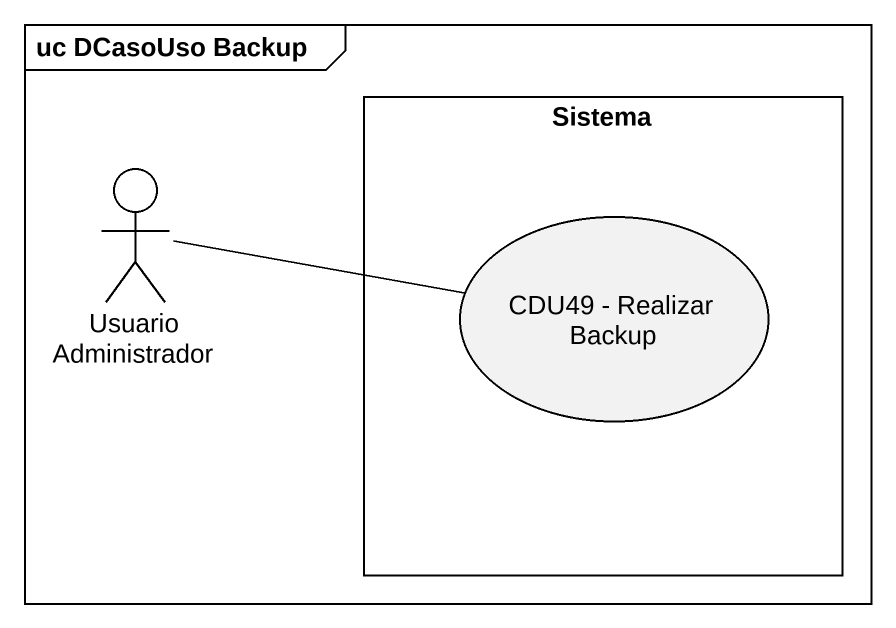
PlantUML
@startuml
mainframe uc DCasoUso Backup
rectangle Sistema {
  usecase "CDU49 - Realizar Backup" as CDU49_Realizar_Backup
}
actor "Usuario Administrador" as Usuario_Administrador
Usuario_Administrador -right- CDU49_Realizar_Backup
@enduml
